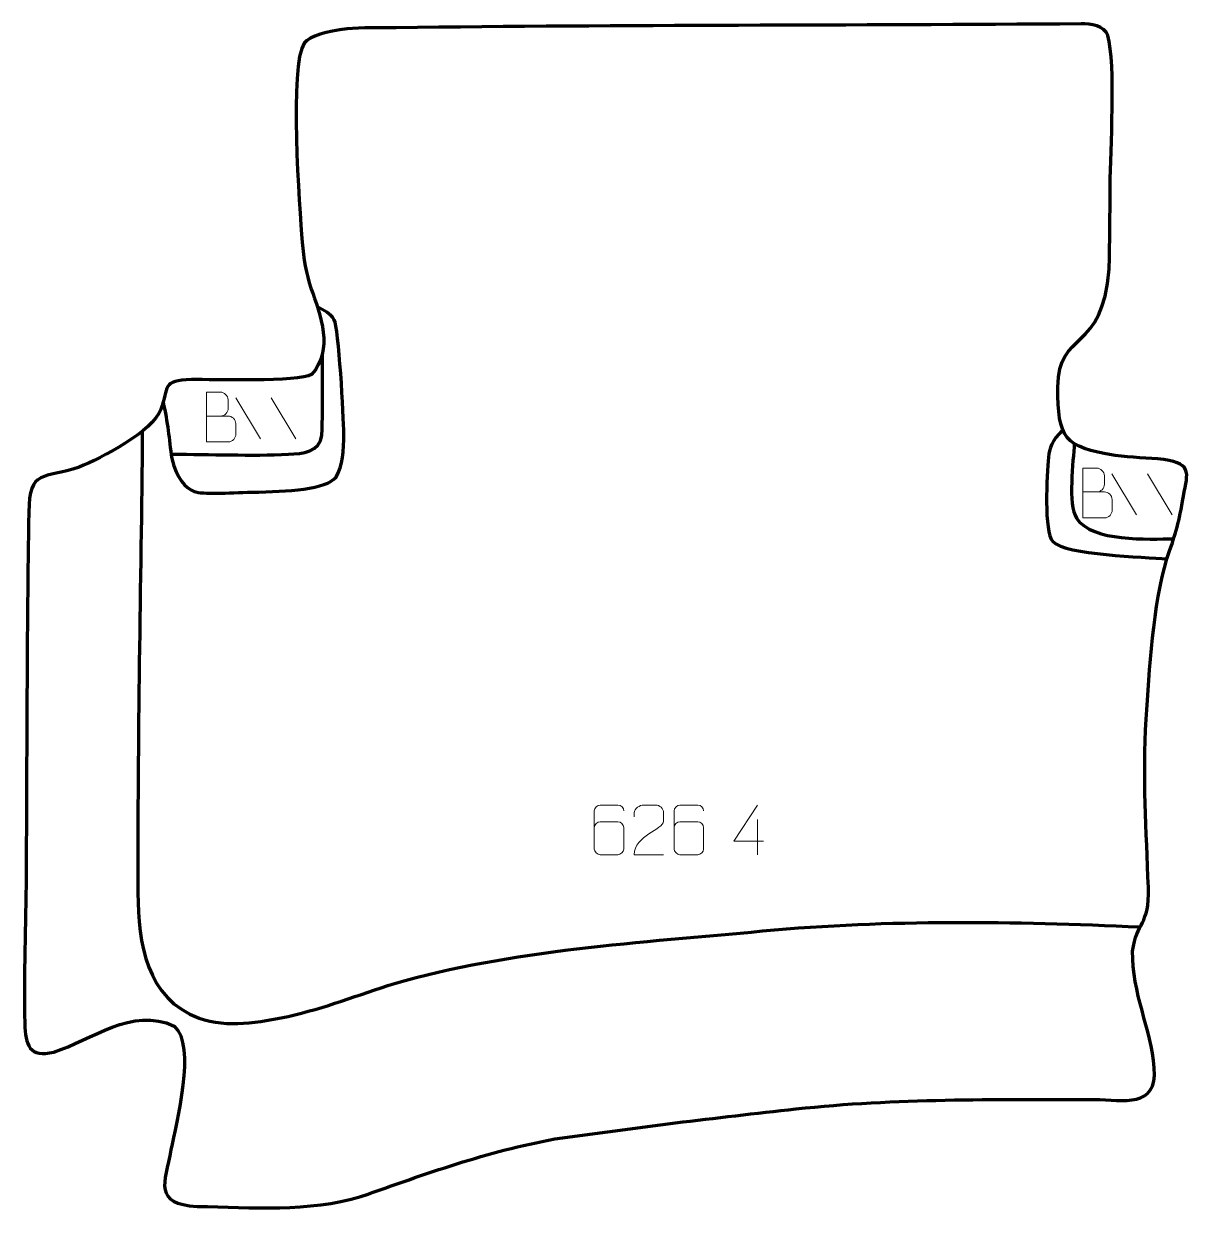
# Model space of a CAD drawing. Header units: millimetres. Extents: x 956 to 1543, y 143 to 739.
import ezdxf

# ---------------------------------------------------------------- set-up
doc = ezdxf.new("R2010")
doc.units = ezdxf.units.MM
doc.header["$MEASUREMENT"] = 0
doc.layers.add('layer 2', color=7, linetype='Continuous')
doc.layers.add('layer 3', color=7, linetype='Continuous')

msp = doc.modelspace()

# ---------------------------------------------------------------- linework, layer by layer
at = {"layer": 'layer 2', "color": 142, "lineweight": 158}
for points, knots in [([(1026.0815, 549.2812), (1028.3468, 538.9523), (1029.0239, 531.3056), (1030.3582, 521.0333), (1030.3582, 521.0333), (1033.2721, 510.8309), (1036.8303, 506.367), (1041.6215, 504.5755), (1041.6215, 504.5755), (1045.9941, 502.9406), (1058.225, 503.9129), (1070.7152, 504.1928), (1070.7152, 504.1928), (1088.6288, 504.5943), (1107.9488, 505.5151), (1112.775, 511.7441), (1112.775, 511.7441), (1115.9135, 517.4233), (1116.7434, 525.2535), (1116.6665, 533.4404), (1116.6665, 533.4404), (1116.5912, 541.4687), (1114.0755, 586.9218), (1111.8272, 590.5865), (1111.8272, 590.5865), (1109.9275, 593.683), (1106.5558, 595.3507), (1103.4536, 596.9958)], [0, 0, 0, 0, 0.125, 0.125, 0.125, 0.125, 0.25, 0.25, 0.25, 0.25, 0.375, 0.375, 0.375, 0.375, 0.5, 0.5, 0.5, 0.5, 0.625, 0.625, 0.625, 0.625, 0.75, 0.75, 0.75, 0.75, 1, 1, 1, 1]), ([(1030.5995, 523.2389), (1049.6611, 523.1726), (1070.0064, 522.3249), (1088.9155, 523.1766), (1088.9155, 523.1766), (1095.9662, 523.4941), (1104.7852, 524.2938), (1105.5303, 532.8073), (1105.5303, 532.8073), (1106.1484, 539.8688), (1105.8558, 550.2606), (1105.8892, 557.5861), (1105.8892, 557.5861), (1105.9137, 562.9779), (1105.8994, 568.3696), (1105.9239, 573.7607)], [0, 0, 0, 0, 0.2, 0.2, 0.2, 0.2, 0.4, 0.4, 0.4, 0.4, 0.6, 0.6, 0.6, 0.6, 1, 1, 1, 1]), ([(1015.6278, 534.7331), (1014.9302, 457.6457), (1013.0216, 380.3592), (1013.4521, 303.3047), (1013.4521, 303.3047), (1013.6333, 278.2202), (1017.5279, 250.5474), (1044.1863, 240.5796), (1044.1863, 240.5796), (1058.1833, 235.6942), (1074.6004, 238.591), (1088.7284, 241.5711), (1088.7284, 241.5711), (1106.7767, 245.5512), (1124.3825, 252.5169), (1142.0511, 257.9939), (1142.0511, 257.9939), (1199.3349, 274.8286), (1266.9929, 278.7161), (1326.5758, 284.347), (1326.5758, 284.347), (1390.9454, 290.2752), (1451.5267, 289.1922), (1515.8804, 286.3894)], [0, 0, 0, 0, 0.14285714, 0.14285714, 0.14285714, 0.14285714, 0.28571429, 0.28571429, 0.28571429, 0.28571429, 0.42857143, 0.42857143, 0.42857143, 0.42857143, 0.57142857, 0.57142857, 0.57142857, 0.57142857, 0.71428571, 0.71428571, 0.71428571, 0.71428571, 1, 1, 1, 1]), ([(1476.7637, 535.1009), (1471.658, 530.0403), (1470.2194, 526.2414), (1469.8306, 521.6768), (1469.8306, 521.6768), (1469.0704, 512.7484), (1467.4523, 484.3497), (1472.0353, 479.513), (1472.0353, 479.513), (1478.598, 472.5873), (1517.84, 471.7328), (1529.2008, 470.7642)], [0, 0, 0, 0, 0.25, 0.25, 0.25, 0.25, 0.5, 0.5, 0.5, 0.5, 1, 1, 1, 1]), ([(1482.8253, 528.4969), (1482.2834, 519.942), (1479.4485, 497.9467), (1483.9388, 491.1713), (1483.9388, 491.1713), (1491.9482, 479.0862), (1519.8912, 480.7647), (1532.878, 480.8295)], [0, 0, 0, 0, 0.33333333, 0.33333333, 0.33333333, 0.33333333, 1, 1, 1, 1])]:
    msp.add_open_spline(points, degree=3, knots=knots, dxfattribs=at)
at = {"layer": 'layer 2', "color": 250, "lineweight": 9}
for points, knots in [([(1047.7342, 542.3588), (1051.3728, 542.3592), (1054.9599, 542.3592), (1058.5993, 542.3588), (1058.5993, 542.3588), (1060.5747, 542.3415), (1062.4983, 540.6054), (1062.4983, 538.5558), (1062.4983, 538.5558), (1062.4979, 537.4272), (1062.4979, 534.3778), (1062.4983, 533.2489), (1062.4983, 533.2489), (1062.5159, 531.391), (1060.9738, 529.3771), (1058.6523, 529.394), (1058.6523, 529.394), (1055.0125, 529.3944), (1051.3731, 529.3944), (1047.7342, 529.394), (1047.7342, 529.394), (1047.7342, 537.7123), (1047.7342, 546.0301), (1047.7342, 554.3476), (1047.7342, 554.3476), (1050.1079, 554.3476), (1052.482, 554.3476), (1054.8562, 554.3476), (1054.8562, 554.3476), (1056.537, 554.3652), (1058.6338, 552.4547), (1058.6515, 550.4923), (1058.6515, 550.4923), (1058.6511, 548.4262), (1058.6511, 548.2802), (1058.6515, 546.2137), (1058.6515, 546.2137), (1058.6688, 544.1476), (1056.8143, 542.3415), (1054.8043, 542.3588)], [0, 0, 0, 0, 0.09090909, 0.09090909, 0.09090909, 0.09090909, 0.18181818, 0.18181818, 0.18181818, 0.18181818, 0.27272727, 0.27272727, 0.27272727, 0.27272727, 0.36363636, 0.36363636, 0.36363636, 0.36363636, 0.45454545, 0.45454545, 0.45454545, 0.45454545, 0.54545455, 0.54545455, 0.54545455, 0.54545455, 0.63636364, 0.63636364, 0.63636364, 0.63636364, 0.72727273, 0.72727273, 0.72727273, 0.72727273, 0.81818182, 0.81818182, 0.81818182, 0.81818182, 1, 1, 1, 1]), ([(1487.0132, 504.3011), (1490.6518, 504.3015), (1494.2389, 504.3015), (1497.8783, 504.3011), (1497.8783, 504.3011), (1499.8537, 504.2838), (1501.7773, 502.5477), (1501.7773, 500.4981), (1501.7773, 500.4981), (1501.7769, 499.3695), (1501.7769, 496.3201), (1501.7773, 495.1912), (1501.7773, 495.1912), (1501.7949, 493.3333), (1500.2528, 491.3194), (1497.9313, 491.3363), (1497.9313, 491.3363), (1494.2915, 491.3367), (1490.6521, 491.3367), (1487.0132, 491.3363), (1487.0132, 491.3363), (1487.0132, 499.6546), (1487.0132, 507.9724), (1487.0132, 516.2899), (1487.0132, 516.2899), (1489.3869, 516.2899), (1491.761, 516.2899), (1494.1352, 516.2899), (1494.1352, 516.2899), (1495.816, 516.3075), (1497.9128, 514.397), (1497.9305, 512.4346), (1497.9305, 512.4346), (1497.9301, 510.3685), (1497.9301, 510.2225), (1497.9305, 508.156), (1497.9305, 508.156), (1497.9478, 506.0899), (1496.0933, 504.2838), (1494.0833, 504.3011)], [0, 0, 0, 0, 0.09090909, 0.09090909, 0.09090909, 0.09090909, 0.18181818, 0.18181818, 0.18181818, 0.18181818, 0.27272727, 0.27272727, 0.27272727, 0.27272727, 0.36363636, 0.36363636, 0.36363636, 0.36363636, 0.45454545, 0.45454545, 0.45454545, 0.45454545, 0.54545455, 0.54545455, 0.54545455, 0.54545455, 0.63636364, 0.63636364, 0.63636364, 0.63636364, 0.72727273, 0.72727273, 0.72727273, 0.72727273, 0.81818182, 0.81818182, 0.81818182, 0.81818182, 1, 1, 1, 1]), ([(1257.0161, 344.4956), (1256.992, 345.8351), (1255.6358, 347.4883), (1254.0639, 347.454), (1254.0639, 347.454), (1251.0791, 347.4537), (1248.0939, 347.4537), (1245.1085, 347.454), (1245.1085, 347.454), (1243.8894, 347.4689), (1242.1612, 346.0313), (1242.1562, 344.4956), (1242.1562, 344.4956), (1242.1565, 338.1351), (1242.1565, 331.7743), (1242.1562, 325.4136), (1242.1562, 325.4136), (1242.1609, 324.2507), (1243.8894, 322.4796), (1245.1085, 322.4552), (1245.1085, 322.4552), (1248.0939, 322.4555), (1251.0791, 322.4555), (1254.0639, 322.4552), (1254.0639, 322.4552), (1255.342, 322.499), (1257.0117, 324.1135), (1257.0161, 325.4136), (1257.0161, 325.4136), (1257.0161, 328.9969), (1257.0161, 332.58), (1257.0161, 336.1627), (1257.0161, 336.1627), (1256.9776, 337.6409), (1255.3949, 339.0738), (1254.0639, 339.0718), (1254.0639, 339.0718), (1251.0791, 339.0721), (1248.0939, 339.0721), (1245.1085, 339.0718), (1245.1085, 339.0718), (1243.779, 339.0768), (1242.136, 337.5695), (1242.1777, 336.141)], [0, 0, 0, 0, 0.08333333, 0.08333333, 0.08333333, 0.08333333, 0.16666667, 0.16666667, 0.16666667, 0.16666667, 0.25, 0.25, 0.25, 0.25, 0.33333333, 0.33333333, 0.33333333, 0.33333333, 0.41666667, 0.41666667, 0.41666667, 0.41666667, 0.5, 0.5, 0.5, 0.5, 0.58333333, 0.58333333, 0.58333333, 0.58333333, 0.66666667, 0.66666667, 0.66666667, 0.66666667, 0.75, 0.75, 0.75, 0.75, 0.83333333, 0.83333333, 0.83333333, 0.83333333, 1, 1, 1, 1]), ([(1276.9576, 322.4678), (1272.0432, 322.4681), (1267.1288, 322.4681), (1262.2147, 322.4678), (1262.2147, 322.4678), (1262.2147, 332.4001), (1276.8657, 335.0413), (1276.9576, 339.3516), (1276.9576, 339.3516), (1276.9573, 340.7757), (1276.9573, 342.1994), (1276.9576, 343.6227), (1276.9576, 343.6227), (1276.9407, 345.6998), (1274.8179, 347.4246), (1273.1469, 347.4419), (1273.1469, 347.4419), (1271.0737, 347.4415), (1269.0008, 347.4415), (1266.9284, 347.4419), (1266.9284, 347.4419), (1265.1063, 347.4584), (1262.2816, 345.6663), (1262.2147, 343.5727), (1262.2147, 343.5727), (1262.2147, 343.5727), (1262.2147, 341.5179), (1262.2147, 341.5179)], [0, 0, 0, 0, 0.125, 0.125, 0.125, 0.125, 0.25, 0.25, 0.25, 0.25, 0.375, 0.375, 0.375, 0.375, 0.5, 0.5, 0.5, 0.5, 0.625, 0.625, 0.625, 0.625, 0.75, 0.75, 0.75, 0.75, 1, 1, 1, 1]), ([(1297.0161, 344.4956), (1296.992, 345.8351), (1295.6358, 347.4883), (1294.0639, 347.454), (1294.0639, 347.454), (1291.0791, 347.4537), (1288.0939, 347.4537), (1285.1085, 347.454), (1285.1085, 347.454), (1283.8894, 347.4689), (1282.1612, 346.0313), (1282.1562, 344.4956), (1282.1562, 344.4956), (1282.1565, 338.1351), (1282.1565, 331.7743), (1282.1562, 325.4136), (1282.1562, 325.4136), (1282.1609, 324.2507), (1283.8894, 322.4796), (1285.1085, 322.4552), (1285.1085, 322.4552), (1288.0939, 322.4555), (1291.0791, 322.4555), (1294.0639, 322.4552), (1294.0639, 322.4552), (1295.342, 322.499), (1297.0117, 324.1135), (1297.0161, 325.4136), (1297.0161, 325.4136), (1297.0161, 328.9969), (1297.0161, 332.58), (1297.0161, 336.1627), (1297.0161, 336.1627), (1296.9776, 337.6409), (1295.3949, 339.0738), (1294.0639, 339.0718), (1294.0639, 339.0718), (1291.0791, 339.0721), (1288.0939, 339.0721), (1285.1085, 339.0718), (1285.1085, 339.0718), (1283.779, 339.0768), (1282.136, 337.5695), (1282.1777, 336.141)], [0, 0, 0, 0, 0.08333333, 0.08333333, 0.08333333, 0.08333333, 0.16666667, 0.16666667, 0.16666667, 0.16666667, 0.25, 0.25, 0.25, 0.25, 0.33333333, 0.33333333, 0.33333333, 0.33333333, 0.41666667, 0.41666667, 0.41666667, 0.41666667, 0.5, 0.5, 0.5, 0.5, 0.58333333, 0.58333333, 0.58333333, 0.58333333, 0.66666667, 0.66666667, 0.66666667, 0.66666667, 0.75, 0.75, 0.75, 0.75, 0.83333333, 0.83333333, 0.83333333, 0.83333333, 1, 1, 1, 1]), ([(1326.997, 329.3715), (1326.997, 329.3715), (1312.1753, 329.3715), (1312.1753, 329.3715), (1312.1753, 329.3715), (1312.1753, 329.3715), (1324.0529, 347.442), (1324.0529, 347.442)], [0, 0, 0, 0, 0.33333333, 0.33333333, 0.33333333, 0.33333333, 1, 1, 1, 1])]:
    msp.add_open_spline(points, degree=3, knots=knots, dxfattribs=at)
for points in [[(1062.4292, 551.4241), (1062.4292, 551.4241), (1074.7935, 530.8798), (1074.7935, 530.8798)], [(1080.1591, 551.4241), (1080.1591, 551.4241), (1092.5234, 530.8798), (1092.5234, 530.8798)], [(1501.7082, 513.3664), (1501.7082, 513.3664), (1514.0725, 492.8221), (1514.0725, 492.8221)], [(1519.4381, 513.3664), (1519.4381, 513.3664), (1531.8024, 492.8221), (1531.8024, 492.8221)], [(1324.0529, 340.1326), (1324.0529, 340.1326), (1324.0529, 322.4679), (1324.0529, 322.4679)]]:
    msp.add_open_spline(points, degree=3, dxfattribs=at)
at = {"layer": 'layer 3', "color": 242, "lineweight": 158}
msp.add_open_spline([(1500.7943, 657.8661), (1500.7491, 644.4393), (1500.6145, 631.0277), (1500.3237, 617.6038), (1500.3237, 617.6038), (1500.3237, 617.6038), (1500.2829, 616.101), (1500.2829, 616.101), (1500.2829, 616.101), (1496.967, 573.2144), (1474.745, 585.8807), (1474.6091, 556.8502), (1474.6091, 556.8502), (1474.4895, 531.2813), (1477.5193, 526.6814), (1503.2505, 522.5707), (1503.2505, 522.5707), (1511.7115, 521.4444), (1519.5814, 521.4562), (1527.7529, 520.547), (1527.7529, 520.547), (1542.9365, 518.1179), (1539.3656, 513.3549), (1537.0813, 499.7361), (1537.0813, 499.7361), (1535.0685, 487.7356), (1533.1512, 482.1184), (1529.2008, 470.7642), (1529.2008, 470.7642), (1522.1821, 447.8473), (1520.551, 414.8247), (1518.8169, 390.4516), (1518.8169, 390.4516), (1517.1103, 361.2092), (1518.931, 335.0456), (1519.9401, 306.0538), (1519.9401, 306.0538), (1520.6007, 287.0739), (1513.9813, 288.9666), (1512.0468, 274.2292), (1512.0468, 274.2292), (1511.6342, 253.1029), (1521.3854, 235.4667), (1522.8944, 215.7595), (1522.8944, 215.7595), (1524.477, 195.0924), (1507.4669, 199.9261), (1492.9168, 199.8788), (1492.9168, 199.8788), (1441.6667, 199.827), (1394.475, 200.6985), (1343.1996, 195.1683), (1343.1996, 195.1683), (1302.9539, 190.8076), (1262.5383, 185.8783), (1222.4697, 180.1184), (1222.4697, 180.1184), (1188.4346, 173.9922), (1157.6583, 162.6303), (1125.2286, 151.2797), (1125.2286, 151.2797), (1098.6788, 143.4217), (1070.499, 145.8664), (1043.1022, 146.3234), (1043.1022, 146.3234), (1020.9865, 147.7324), (1026.7172, 157.6459), (1029.9776, 174.7462), (1029.9776, 174.7462), (1032.6387, 188.0269), (1042.7256, 226.9089), (1031.6584, 236.6766), (1031.6584, 236.6766), (1010.2736, 246.6594), (990.3201, 229.64), (971.1881, 223.6897), (971.1881, 223.6897), (959.0631, 220.5833), (956.9186, 227.3054), (956.6561, 238.024), (956.6561, 238.024), (956.1898, 262.3461), (957.2421, 287.4035), (957.3747, 311.8736), (957.3747, 311.8736), (957.7017, 372.616), (957.7162, 433.5309), (958.6906, 494.2539), (958.6906, 494.2539), (959.0416, 516.12), (966.0008, 510.5095), (983.9765, 516.7052), (983.9765, 516.7052), (994.9531, 521.3013), (1020.7955, 534.3819), (1024.9419, 545.6921), (1024.9419, 545.6921), (1029.0154, 556.8035), (1024.9705, 560.2404), (1040.3149, 560.618), (1040.3149, 560.618), (1050.777, 560.7532), (1094.1502, 559.1663), (1100.4963, 563.1952), (1100.4963, 563.1952), (1111.5097, 575.3317), (1105.1634, 593.0906), (1100.0877, 606.4251), (1100.0877, 606.4251), (1097.7549, 613.5018), (1096.4634, 621.3184), (1095.7398, 629.4678), (1095.7398, 629.4678), (1094.4271, 646.2098), (1088.9985, 718.6714), (1096.8248, 729.116), (1096.8248, 729.116), (1099.6102, 732.8334), (1108.0956, 735.0152), (1118.3106, 736.3133), (1118.3106, 736.3133), (1125.0054, 737.0452), (1135.9543, 736.7841), (1142.8821, 736.8737), (1142.8821, 736.8737), (1257.3187, 738.3549), (1371.8093, 737.9264), (1486.2345, 738.8509), (1486.2345, 738.8509), (1490.7868, 738.8878), (1498.064, 737.9227), (1499.5497, 732.9478), (1499.5497, 732.9478), (1503.7947, 718.734), (1500.911, 675.1508), (1500.7943, 657.8661)], degree=3, knots=[0, 0, 0, 0, 0.02857143, 0.02857143, 0.02857143, 0.02857143, 0.05714286, 0.05714286, 0.05714286, 0.05714286, 0.08571429, 0.08571429, 0.08571429, 0.08571429, 0.11428571, 0.11428571, 0.11428571, 0.11428571, 0.14285714, 0.14285714, 0.14285714, 0.14285714, 0.17142857, 0.17142857, 0.17142857, 0.17142857, 0.2, 0.2, 0.2, 0.2, 0.22857143, 0.22857143, 0.22857143, 0.22857143, 0.25714286, 0.25714286, 0.25714286, 0.25714286, 0.28571429, 0.28571429, 0.28571429, 0.28571429, 0.31428571, 0.31428571, 0.31428571, 0.31428571, 0.34285714, 0.34285714, 0.34285714, 0.34285714, 0.37142857, 0.37142857, 0.37142857, 0.37142857, 0.4, 0.4, 0.4, 0.4, 0.42857143, 0.42857143, 0.42857143, 0.42857143, 0.45714286, 0.45714286, 0.45714286, 0.45714286, 0.48571429, 0.48571429, 0.48571429, 0.48571429, 0.51428571, 0.51428571, 0.51428571, 0.51428571, 0.54285714, 0.54285714, 0.54285714, 0.54285714, 0.57142857, 0.57142857, 0.57142857, 0.57142857, 0.6, 0.6, 0.6, 0.6, 0.62857143, 0.62857143, 0.62857143, 0.62857143, 0.65714286, 0.65714286, 0.65714286, 0.65714286, 0.68571429, 0.68571429, 0.68571429, 0.68571429, 0.71428571, 0.71428571, 0.71428571, 0.71428571, 0.74285714, 0.74285714, 0.74285714, 0.74285714, 0.77142857, 0.77142857, 0.77142857, 0.77142857, 0.8, 0.8, 0.8, 0.8, 0.82857143, 0.82857143, 0.82857143, 0.82857143, 0.85714286, 0.85714286, 0.85714286, 0.85714286, 0.88571429, 0.88571429, 0.88571429, 0.88571429, 0.91428571, 0.91428571, 0.91428571, 0.91428571, 0.94285714, 0.94285714, 0.94285714, 0.94285714, 1, 1, 1, 1], dxfattribs=at)

doc.saveas('drawing.dxf')
